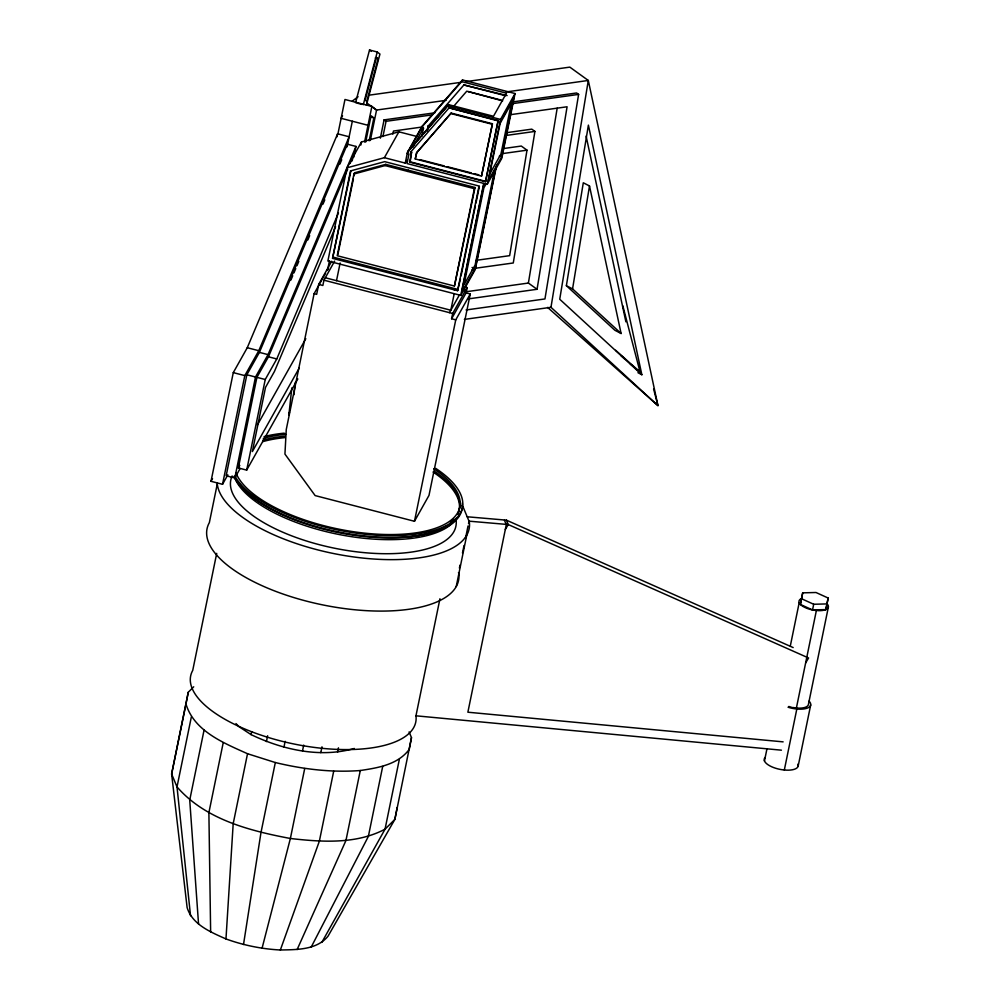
<?xml version="1.0" encoding="UTF-8"?>
<svg xmlns="http://www.w3.org/2000/svg" width="1000" height="1000" viewBox="0 0 1000 1000"><rect width="100%" height="100%" fill="white"/><g stroke="black" fill="none" stroke-linecap="round" stroke-linejoin="round"><path stroke-width="1.5" d="M409.1 731.9L411.488 737.638L394.862 819.388L328 936.225C316.675 950.075 296.675 949.625 280.35 950C261.775 949.013 243.463 945.288 225.975 938.95L233.188 823.7L247.525 753.725C223.762 743.012 194.275 731.275 185.963 704.025L188.25 692.262L193.713 686.8M291.825 387.887L288.85 415.15L289.475 412.1M293.95 394.787L295.3 382.375M243.512 944.513L260.988 832.513L275.325 762.537L247.525 753.725M502.9 148.625L521.3 146.05L527 150.175L509.65 255.662L475.962 260.363M507.062 132.613L531.788 129.15L534.925 131.425L513.275 262.975L474.862 268.337M510.238 114.712L567.087 106.775L537.05 289.288L528.4 283.05L557.175 108.2M511.938 102.025L576.638 92.975L578.612 94.4L544.95 298.95L466.075 309.975M506.388 91.912L588.3 80.463L657.938 405.625L550.975 307.3L588.3 80.463L569.825 67.125L466.275 81.587M566.375 285.688L583.3 182.775L589.5 185.975L621.1 333.5L614.9 330.3L566.375 285.688L572.562 288.888L621.1 333.5M572.562 288.888L589.5 185.975M397.15 807.613L394.862 819.388L385.037 829.2L321.8 942.425M411.488 737.638L409.2 749.412C397.825 764.725 377.925 767.85 360.288 770.525C331.712 772.7 303.1 769.25 275.325 762.537M826.988 603.713A15 6 11.6 0 1 816.375 610.525L812.537 609.95L800.387 604.425L802.7 592.85L816 592.5L828.15 598.025L825.837 609.587L812.537 609.95A15 6 11.6 0 1 800.387 604.425L799.188 602.7A15 6 11.6 0 1 801.538 598.538M800.387 604.425L802.7 592.85M211.012 481.312L233.287 372.625L247.262 347.725L337.612 133.787L349.137 136.775L258.788 350.712L244.812 375.613L222.537 484.288L211.012 481.312L212.525 478.6M217.413 483.312L209.35 522.638A128.375 51.312 11.6 0 0 322.975 604.95A128.375 51.312 11.6 0 0 458.8 573.35L458.475 572.6M353.787 157.137L355.975 146.425L347.337 144.188L259.4 352.388L246.85 374.762L226.15 475.763L234.8 478A114.887 45.925 11.6 0 0 343.988 535.425A114.887 45.925 11.6 0 0 456.688 517.663M188.25 692.262L171.625 774L187.125 907.588C192.375 924.775 210.987 932.188 225.975 938.95M216.713 553.362L192.725 670.425A114.887 45.925 11.6 0 0 294.413 744.087A114.887 45.925 11.6 0 0 415.962 715.812L781.425 750.175M185.963 704.025L171.625 774L177.013 786.912L190.525 915.738M355.975 146.425L268.05 354.625L255.5 377L234.8 478L240.138 468.488M297.838 378.925L246.675 470.112L238.35 467.95L256.913 377.35L268.45 356.8L347.663 169.237M191.35 716.938L177.013 786.912C205.238 819.45 249.65 830.788 290.375 838.487C321.887 842.075 356.025 844.438 385.037 829.2L399.375 759.225M246.675 470.112L265.238 379.5L276.775 358.95L338.45 212.913M204.062 730.113L189.725 800.088L198.55 924.05M336.987 136.838L337.612 133.787M337.938 133.875L344.975 99.488L371.875 106.438L376.562 110.05L446.112 100.325M325.562 273.263L314.1 293.688L286.262 429.538L284.938 454.087L315.138 495.588L414.475 521.287L428.988 495.412L470.262 293.975L466.1 292.9L451.587 318.762L455.75 319.85L470.262 293.975M223.225 742.663L208.888 812.638L210.637 931.963M346.712 147.25L347.337 144.188M331.688 261.25L318.7 284.387L316.663 294.35L314.1 293.688M347.262 145.912L352.325 121.225M334.675 261.075L323.95 280.188L322.863 285.475L318.7 284.387M416.775 136.45L398.9 131.825L361.488 141.962L346.962 167.825L327.875 261.012L460.763 295.387L475.275 269.525L496.675 165.087M327.587 269.95L329.462 260.825M352.163 160.912L353.1 156.363L350.075 163.512M332.55 258.363L350.475 170.925L384.725 161.65L479.025 186.038L457.587 290.7L332.55 258.363L350.838 171.225M353.963 174L337.212 255.725L454.425 286.05L475.05 187.475L385.737 164.363L354.637 172.787L353.963 174L385.05 165.575L474.375 188.675L475.05 187.475M337.887 254.513L353.4 178.85M354.012 175.812L354.637 172.787M360.863 145.013L361.488 141.962M364.575 142.075L371.875 106.438M336.512 280.663L340.138 262.975M365.688 142.025L371.075 115.738L373.862 117.888L369.15 140.838M370.337 140.475L376.562 110.05L366.712 102.938M354.338 748.475C320.087 758.213 282.575 749.725 251.075 734.613L251.675 731.7M380.337 138.175L384.075 119.887L434.913 112.788M382.925 136.55L386.05 121.312L384.075 119.887M266.413 741.587L267.613 735.763M392.85 134.088L393.475 131.037L422.663 126.95M283.95 747.15L285.15 741.325M346.962 167.825L384.387 157.688L405.238 163.088L407.45 152.325L421.962 126.45L462.525 79.95L515.05 93.537L501.75 158.425L487.238 184.3L407.013 163.55L408.975 153.975L407.2 153.525M410.487 152.238L449.125 107.825L498.162 120.5L485.487 181.725L409.588 162.087C411.6 160.012 410.525 149.688 411.55 152.513M409.588 162.087L411.75 152.15M415.25 158.963L416.737 152.525L451.163 113.075L492.425 123.75L481.525 176.112L415.25 158.963L416.737 152.525M421.163 130.387L421.962 126.45M421.812 136.312L423.488 128.112L421.712 127.65L407.962 152.162M427.287 130.087L428.375 125.662L427.287 130.925M302.5 750.925L303.7 745.1M304.713 768.512L290.375 838.487L262.062 948.275M320.788 752.638L321.987 746.825M333.688 771.237L319.35 841.213L280.35 950M337.575 752.188L338.475 747.825M454.425 286.05L474.375 188.675M454.15 294.025L450.825 310.238L325.3 277.762M451.587 318.762L452.675 313.488L467.188 287.613L464.363 286.887M457.587 290.7L460.438 278.875M461.062 275.85L475.35 206.062M475.975 203.038L479.4 186.35M481.525 176.112L492.425 123.75M360.288 770.525L345.95 840.5L297.137 949.55M414.475 521.287L455.75 319.85M460.763 295.387L483.713 183.388M483.762 184.6L461.637 292.538L475.238 268.312L495.788 167.975M485.487 181.725L498.162 120.5M487.238 184.3L500.525 119.412L515.05 93.537M466.1 292.9L467.188 287.613M494.663 169.638L475.112 265.025L464.025 284.788L483.875 187.887L486.1 183.938M501.688 156.75L513.837 97.487L500.588 121.088L488.45 180.338L501.688 156.75L499.338 156.137M382.7 766.438L368.363 836.413L311.275 946.963M415.962 715.812L439.95 598.75M459.4 568.088L460.025 565.075M462.488 553.038L464.025 545.513M465.575 537.987L468.038 525.95M468.525 523.55L469.012 521.163L508.25 524.55L808.587 657.987L805.65 662.9M456.238 586.5L466.775 535.075M764.463 760.975L766.963 748.812M790.325 645.95L799.188 602.7M812.537 609.95L813.7 604.263L827 603.913M796.4 708L816.375 610.525M784.325 770.013L796.825 709.013M825.837 609.587L828.15 598.025M828.375 607.05L808.4 704.538A15 6 11.6 0 1 792.562 707.438M798.188 766L810.688 705M355.55 102.725L369.525 50L377.25 52L379.95 54.075L366.388 105.3M363.288 104.725L377.25 52M378.1 58.688L366.8 101.388L365.138 100.113L376.45 57.413L378.1 58.688L375.288 57.962M290.925 280.025L292.738 275.738M293.95 272.875L295.763 268.575M296.975 265.712L298.788 261.413M307.85 239.938L309.662 235.65M322.975 204.15L324.787 199.85M339.9 164.062L341.712 159.762M335.575 226.762L274.438 371.488L265.525 387.375L252.375 451.562L299.312 367.912M342.55 115.787L341.125 118.325L368.013 125.288M384.387 157.688L398.9 131.825M385.05 165.575L385.737 164.363M327.088 270.538L328.612 267.812M222.537 484.288L227.85 474.825M412.788 147.175L423.488 128.112M257.362 425.037L305.812 338.7M405.238 163.088L406.763 160.362M238.35 467.95L239.788 465.387M407.675 171.425L408.35 170.212M407.45 152.325L448.663 104.663L493.488 116.263L506.45 93.175L461.625 81.575L421.25 127.725M461.625 81.575L462.525 79.95M449.125 107.825L497.95 120.862M507.137 95.588L464.012 84.975L505.387 95.688M416.463 153.012L451.163 113.075M500.05 123.475L511.337 103.362L500.95 154.025L489.663 174.15M454.15 289.812L454.825 288.612M449.462 312.65L459.475 294.825M505.312 529.45L508.25 524.55L506.425 520.163L467.188 516.775M428.1 126.15L464.288 84.5M408.1 151.163L448.663 104.663M453.263 106.788L466.75 91.188L502.65 100.887M352.075 101.275L358.088 96.713M368.9 95.2L461.637 82.238M386.05 121.312L432.262 114.85M512.362 103.663L578.612 94.4M505.575 135.525L534.925 131.425M502.463 153.6L527 150.175M465.45 291.85L528.4 283.05M467.95 298.95L537.05 289.288M464.363 319.4L550.975 307.3M783.138 741.862L467.875 712.212L506.3 524.675L504.475 520.288M468.263 91.575L501.35 100.138M448.013 105.825L500.525 119.412M450.887 113.562L492.163 124.237M356.85 103.062L362 104.4M369.85 116.85L373.862 117.888M420.037 159.65L444.137 165.888M447.15 166.663L471.25 172.9M474.275 173.675L478.787 174.838M409.787 161.725L485.688 181.363M472.038 267.488L475.238 268.312M471.938 269.837L474.062 270.387M463.425 289.962L465.562 290.512M333.237 257.15L458.263 289.5M323.95 280.188L452.675 313.488M247.262 347.725L258.788 350.712M259.4 352.388L268.05 354.625M268.45 356.8L276.775 358.95M246.85 374.762L255.5 377M256.913 377.35L265.238 379.5M233.287 372.625L244.812 375.613M506.425 520.163L793.175 647.575M801.55 598.737L813.7 604.263M637.938 372.713L641.85 374.738L588.387 125.125L559.738 299.25L641.85 374.738M251.075 734.613L238.988 726.688L235.987 723.575M622.837 305.825L640.062 372.025L630.337 364M369.525 50L371.312 51.388M615.638 350.275L640.062 372.025M621.038 355.725L624.525 358.825M547.587 307.4L657.938 405.625L653.612 389M586.112 136.125L625.887 321.812M447.225 525.688A114.887 45.925 11.6 0 1 345.175 533.775A114.887 45.925 11.6 0 1 244.688 490.012M242.65 487.8A114.887 45.925 11.6 0 1 239.2 483.4M262.613 441.688A114.887 45.925 11.6 0 1 285.012 437.6M433.038 472.025A114.887 45.925 11.6 0 1 457.75 514.5M217.325 484.363A128.375 51.312 11.6 0 0 350.025 556.425A128.375 51.312 11.6 0 0 469.338 521.925L463.312 507.488A128.375 51.312 11.6 0 0 461.775 505.4M456.1 519.95A114.887 45.925 11.6 0 1 336.375 548.587A114.887 45.925 11.6 0 1 232.15 475.938M462.25 502.987A117.537 46.988 11.6 0 1 362.05 535.775A117.537 46.988 11.6 0 1 233.9 476.45M453.9 519.012A114.887 45.925 11.6 0 1 450.325 522.225M262.913 440.2A114.887 45.925 11.6 0 1 285.312 436.1M434.613 471.375A114.887 45.925 11.6 0 1 458.062 513M435.712 468.375A117.537 46.988 11.6 0 1 399.338 535.575A117.537 46.988 11.6 0 1 234.938 476M264.075 436.6A117.537 46.988 11.6 0 1 284.262 433.162M433.713 468.738A114.887 45.925 11.6 0 1 394.738 534.513A114.887 45.925 11.6 0 1 235.938 472.837M263.288 438.4A114.887 45.925 11.6 0 1 285.688 434.3M797.95 764.125A17.325 6.925 11.6 0 1 779.887 769.35A17.325 6.925 11.6 0 1 765.15 757.45M809.075 701.137A17.325 6.925 11.6 0 1 806.375 708.425A17.325 6.925 11.6 0 1 788.037 707.225M791.287 707.15A15 6 11.6 0 1 788.8 706.462"/></g></svg>
